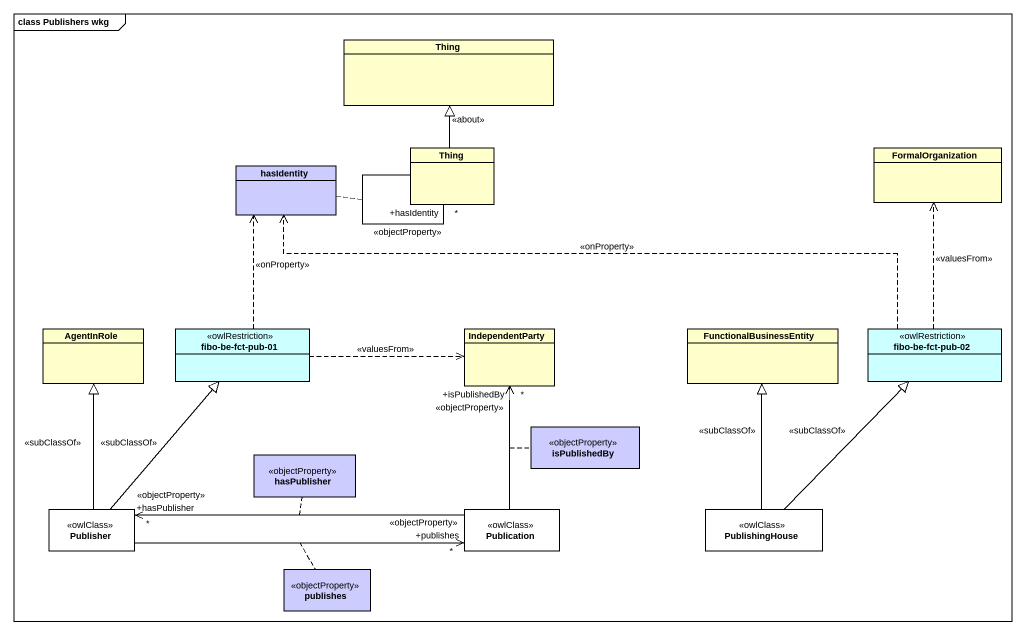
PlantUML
@startuml
mainframe class Publishers wkg
hide circle
hide empty members
class Thing #FFFFCC
class "Thing" as Thing_2 #FFFFCC
class FormalOrganization #FFFFCC
class hasIdentity #CCCCFF
class AgentInRole #FFFFCC
class "fibo-be-fct-pub-01" as fibo_be_fct_pub_01 <<owlRestriction>> #CCFFFF
class IndependentParty #FFFFCC
class FunctionalBusinessEntity #FFFFCC
class "fibo-be-fct-pub-02" as fibo_be_fct_pub_02 <<owlRestriction>> #CCFFFF
class hasPublisher <<objectProperty>> #CCCCFF
class isPublishedBy <<objectProperty>> #CCCCFF
class Publisher <<owlClass>> #FFFFFF
class Publication <<owlClass>> #FFFFFF
class PublishingHouse <<owlClass>> #FFFFFF
class publishes <<objectProperty>> #CCCCFF
Thing_2 -up-|> Thing : <<about>>
Thing_2 -- "+hasIdentity\n<<objectProperty>>\n*" Thing_2
(Thing_2, Thing_2) .. hasIdentity
fibo_be_fct_pub_01 .up.> hasIdentity : <<onProperty>>
fibo_be_fct_pub_01 .right.> IndependentParty : <<valuesFrom>>
fibo_be_fct_pub_02 .up.> FormalOrganization : <<valuesFrom>>
fibo_be_fct_pub_02 .left.> hasIdentity : <<onProperty>>
Publisher -up-|> AgentInRole : <<subClassOf>>
Publisher -up-|> fibo_be_fct_pub_01 : <<subClassOf>>
Publisher -right-> "+publishes\n<<objectProperty>>\n*" Publication
(Publisher, Publication) .. publishes
Publication -up-> "+isPublishedBy\n<<objectProperty>>\n*" IndependentParty
(Publication, IndependentParty) .. isPublishedBy
Publication -left-> "+hasPublisher\n<<objectProperty>>\n*" Publisher
(Publication, Publisher) .. hasPublisher
PublishingHouse -up-|> FunctionalBusinessEntity : <<subClassOf>>
PublishingHouse -up-|> fibo_be_fct_pub_02 : <<subClassOf>>
@enduml
